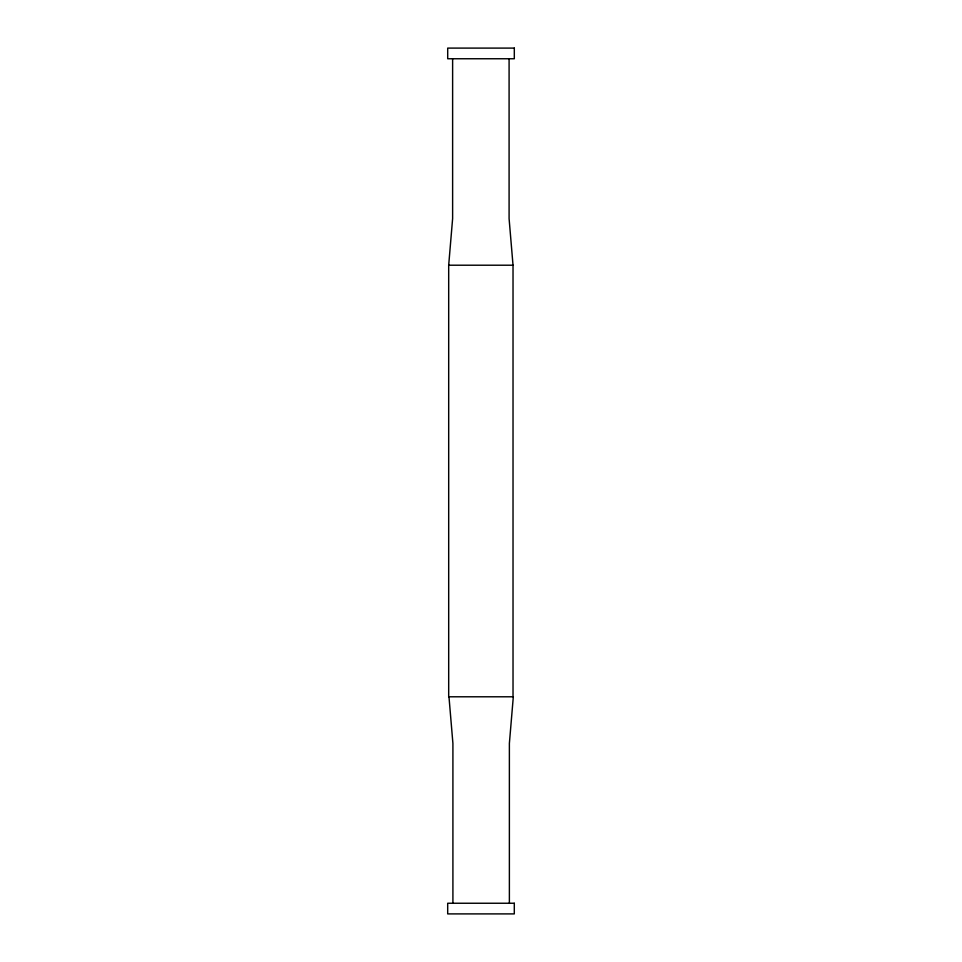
<?xml version="1.0" encoding="UTF-8"?>
<svg xmlns="http://www.w3.org/2000/svg" width="962" height="962" viewBox="0 0 962 962"><rect width="100%" height="100%" fill="white"/><g stroke="black" fill="none" stroke-linecap="round" stroke-linejoin="round"><path stroke-width="1.44" d="M509.379 903.246L509.379 743.41L513.311 696.789L448.689 696.789L448.689 265.211L452.621 218.59L452.621 58.754M448.689 265.211L513.023 265.211L513.023 696.789M513.023 265.211L509.09 218.59L509.09 58.754M448.977 696.789L452.91 743.41L452.91 903.246M514.309 48.1L447.703 48.1L447.703 58.754L514.309 58.754L514.309 48.1M514.297 903.246L447.691 903.246L447.691 913.9L514.297 913.9L514.297 903.246"/></g></svg>
